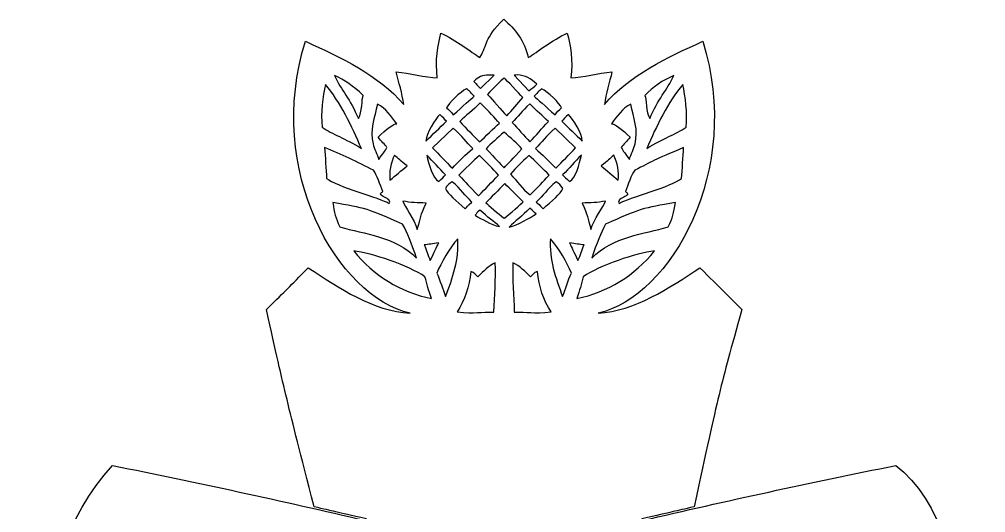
# Model space of a CAD drawing. Header units: centimetres. Extents: x -6.7 to 6.7, y -6.5 to 11.4.
# Drawn here: x -6.73 to 6.75, y 4.51 to 11.4 of the extents above; entities that cross this region are included whole.
import ezdxf

# ---------------------------------------------------------------- set-up
doc = ezdxf.new("R2010")
doc.units = ezdxf.units.CM
doc.header["$MEASUREMENT"] = 0
doc.layers.add('Layer 1', color=7, linetype='Continuous')

msp = doc.modelspace()

# ---------------------------------------------------------------- linework, layer by layer
at = {"layer": 'Layer 1', "color": 30}
for points, knots in [([(0.02353, 11.40243), (-0.26179, 11.11426), (-0.19116, 11.06827), (-0.30802, 10.86913), (-0.30802, 10.86913), (-0.43069, 10.94049), (-0.64182, 11.11635), (-0.85124, 11.2073), (-0.85124, 11.2073), (-0.89897, 11.04016), (-0.93172, 10.83273), (-0.90251, 10.5847), (-0.90251, 10.5847), (-1.06781, 10.59317), (-1.29037, 10.65306), (-1.47467, 10.66904), (-1.47467, 10.66904), (-1.44136, 10.52506), (-1.39161, 10.36499), (-1.36966, 10.21263), (-1.36966, 10.21263), (-1.72543, 10.62541), (-2.24382, 10.86896), (-2.74219, 11.09568), (-2.74219, 11.09568), (-3.30724, 9.2993), (-2.29511, 7.52682), (-1.28037, 7.29891), (-1.28037, 7.29891), (-1.80144, 7.33281), (-2.26717, 7.64534), (-2.70251, 7.93391), (-2.70251, 7.93391), (-2.98017, 7.65256), (-2.99092, 7.64188), (-3.2879, 7.351), (-3.2879, 7.351), (-3.0146, 6.13789), (-3.01411, 6.13017), (-2.62065, 4.59603), (-2.62065, 4.59603), (-2.33786, 4.53102), (-2.3379, 4.53001), (-1.89057, 4.42818), (-1.89057, 4.42818), (-1.89322, 4.41452), (-1.89271, 4.41439), (-1.89636, 4.4042), (-1.89636, 4.4042), (-3.07201, 4.67959), (-4.2491, 4.93472), (-5.43434, 5.17315), (-5.43434, 5.17315), (-6.73419, 3.76237), (-6.70708, 1.09365), (-5.43434, -0.31778), (-5.43434, -0.31778), (-4.24911, -0.07935), (-3.07202, 0.17577), (-1.89636, 0.45117), (-1.89636, 0.45117), (-1.89272, 0.44098), (-1.89322, 0.44085), (-1.89057, 0.42719), (-1.89057, 0.42719), (-2.3379, 0.32537), (-2.33786, 0.32436), (-2.62065, 0.25934), (-2.62065, 0.25934), (-2.95494, -1.10715), (-2.95543, -1.10502), (-3.2879, -2.49563), (-3.2879, -2.49563), (-3.03204, -2.74204), (-3.03143, -2.74201), (-2.70251, -3.07854), (-2.70251, -3.07854), (-2.26718, -2.78997), (-1.80144, -2.47744), (-1.28037, -2.44354), (-1.28037, -2.44354), (-2.29511, -2.67145), (-3.30724, -4.44393), (-2.74219, -6.24031), (-2.74219, -6.24031), (-2.24382, -6.0136), (-1.72543, -5.77004), (-1.36966, -5.35726), (-1.36966, -5.35726), (-1.3916, -5.50962), (-1.44136, -5.66969), (-1.47467, -5.81367), (-1.47467, -5.81367), (-1.29037, -5.79769), (-1.06781, -5.7378), (-0.90251, -5.72933), (-0.90251, -5.72933), (-0.93173, -5.97735), (-0.89897, -6.18479), (-0.85124, -6.35193), (-0.85124, -6.35193), (-0.64181, -6.26097), (-0.43069, -6.08512), (-0.30802, -6.01376), (-0.30802, -6.01376), (-0.19116, -6.2129), (-0.26178, -6.25889), (0.02353, -6.54706), (0.02353, -6.54706), (0.18805, -6.41379), (0.3112, -6.24653), (0.36749, -6.01376), (0.36749, -6.01376), (0.49016, -6.08512), (0.70046, -6.26098), (0.90989, -6.35193), (0.90989, -6.35193), (0.95762, -6.18479), (0.9912, -5.97736), (0.96198, -5.72933), (0.96198, -5.72933), (1.12729, -5.7378), (1.34984, -5.79769), (1.53414, -5.81367), (1.53414, -5.81367), (1.50083, -5.66969), (1.45025, -5.50962), (1.42831, -5.35726), (1.42831, -5.35726), (1.78408, -5.77004), (2.3033, -6.01359), (2.80166, -6.24031), (2.80166, -6.24031), (3.36671, -4.44393), (2.35458, -2.67145), (1.33984, -2.44354), (1.33984, -2.44354), (1.86091, -2.47744), (2.32582, -2.78997), (2.76115, -3.07854), (2.76115, -3.07854), (3.04077, -2.75187), (3.05123, -2.7519), (3.34654, -2.49563), (3.34654, -2.49563), (2.97463, -0.96695), (2.97496, -0.96909), (2.68012, 0.25934), (2.68012, 0.25934), (2.39732, 0.32435), (2.39654, 0.32536), (1.94921, 0.42719), (1.94921, 0.42719), (1.95186, 0.44085), (1.95217, 0.44098), (1.95582, 0.45117), (1.95582, 0.45117), (3.13147, 0.17578), (4.30774, -0.07935), (5.49297, -0.31778), (5.49297, -0.31778), (6.69486, 0.8992), (6.74834, 4.23541), (5.49297, 5.17315), (5.49297, 5.17315), (4.30774, 4.93472), (3.13147, 4.6796), (1.95582, 4.4042), (1.95582, 4.4042), (1.95216, 4.41439), (1.95185, 4.41452), (1.94921, 4.42818), (1.94921, 4.42818), (2.39654, 4.53), (2.39732, 4.53101), (2.68012, 4.59603), (2.68012, 4.59603), (3.03414, 6.21892), (3.0338, 6.22665), (3.34654, 7.351), (3.34654, 7.351), (3.07096, 7.627), (3.07035, 7.62697), (2.76115, 7.93391), (2.76115, 7.93391), (2.32582, 7.64534), (1.86091, 7.33281), (1.33984, 7.29891), (1.33984, 7.29891), (2.35458, 7.52682), (3.36671, 9.2993), (2.80166, 11.09568), (2.80166, 11.09568), (2.3033, 10.86897), (1.78408, 10.62541), (1.42831, 10.21263), (1.42831, 10.21263), (1.45025, 10.36499), (1.50084, 10.52506), (1.53414, 10.66904), (1.53414, 10.66904), (1.34984, 10.65306), (1.12728, 10.59317), (0.96198, 10.5847), (0.96198, 10.5847), (0.9912, 10.83272), (0.95761, 11.04016), (0.90989, 11.2073), (0.90989, 11.2073), (0.70046, 11.11634), (0.49017, 10.94049), (0.36749, 10.86913), (0.36749, 10.86913), (0.3112, 11.1019), (0.18805, 11.26916), (0.02353, 11.40243)], [0, 0, 0, 0, 0.01818182, 0.01818182, 0.01818182, 0.01818182, 0.03636364, 0.03636364, 0.03636364, 0.03636364, 0.05454545, 0.05454545, 0.05454545, 0.05454545, 0.07272727, 0.07272727, 0.07272727, 0.07272727, 0.09090909, 0.09090909, 0.09090909, 0.09090909, 0.10909091, 0.10909091, 0.10909091, 0.10909091, 0.12727273, 0.12727273, 0.12727273, 0.12727273, 0.14545455, 0.14545455, 0.14545455, 0.14545455, 0.16363636, 0.16363636, 0.16363636, 0.16363636, 0.18181818, 0.18181818, 0.18181818, 0.18181818, 0.2, 0.2, 0.2, 0.2, 0.21818182, 0.21818182, 0.21818182, 0.21818182, 0.23636364, 0.23636364, 0.23636364, 0.23636364, 0.25454545, 0.25454545, 0.25454545, 0.25454545, 0.27272727, 0.27272727, 0.27272727, 0.27272727, 0.29090909, 0.29090909, 0.29090909, 0.29090909, 0.30909091, 0.30909091, 0.30909091, 0.30909091, 0.32727273, 0.32727273, 0.32727273, 0.32727273, 0.34545455, 0.34545455, 0.34545455, 0.34545455, 0.36363636, 0.36363636, 0.36363636, 0.36363636, 0.38181818, 0.38181818, 0.38181818, 0.38181818, 0.4, 0.4, 0.4, 0.4, 0.41818182, 0.41818182, 0.41818182, 0.41818182, 0.43636364, 0.43636364, 0.43636364, 0.43636364, 0.45454545, 0.45454545, 0.45454545, 0.45454545, 0.47272727, 0.47272727, 0.47272727, 0.47272727, 0.49090909, 0.49090909, 0.49090909, 0.49090909, 0.50909091, 0.50909091, 0.50909091, 0.50909091, 0.52727273, 0.52727273, 0.52727273, 0.52727273, 0.54545455, 0.54545455, 0.54545455, 0.54545455, 0.56363636, 0.56363636, 0.56363636, 0.56363636, 0.58181818, 0.58181818, 0.58181818, 0.58181818, 0.6, 0.6, 0.6, 0.6, 0.61818182, 0.61818182, 0.61818182, 0.61818182, 0.63636364, 0.63636364, 0.63636364, 0.63636364, 0.65454545, 0.65454545, 0.65454545, 0.65454545, 0.67272727, 0.67272727, 0.67272727, 0.67272727, 0.69090909, 0.69090909, 0.69090909, 0.69090909, 0.70909091, 0.70909091, 0.70909091, 0.70909091, 0.72727273, 0.72727273, 0.72727273, 0.72727273, 0.74545455, 0.74545455, 0.74545455, 0.74545455, 0.76363636, 0.76363636, 0.76363636, 0.76363636, 0.78181818, 0.78181818, 0.78181818, 0.78181818, 0.8, 0.8, 0.8, 0.8, 0.81818182, 0.81818182, 0.81818182, 0.81818182, 0.83636364, 0.83636364, 0.83636364, 0.83636364, 0.85454545, 0.85454545, 0.85454545, 0.85454545, 0.87272727, 0.87272727, 0.87272727, 0.87272727, 0.89090909, 0.89090909, 0.89090909, 0.89090909, 0.90909091, 0.90909091, 0.90909091, 0.90909091, 0.92727273, 0.92727273, 0.92727273, 0.92727273, 0.94545455, 0.94545455, 0.94545455, 0.94545455, 0.96363636, 0.96363636, 0.96363636, 0.96363636, 1, 1, 1, 1]), ([(-2.33788, 10.61695), (-2.19616, 10.56164), (-2.07989, 10.47231), (-1.93604, 10.34079), (-1.93604, 10.34079), (-1.95934, 10.29518), (-1.94815, 10.10395), (-2.00301, 10.01668), (-2.00301, 10.01668), (-2.11848, 10.29207), (-2.24164, 10.40657), (-2.33787, 10.61695), (-2.33787, 10.61695), (-2.33787, 10.61695), (-2.33788, 10.61695), (-2.33788, 10.61695)], [0, 0, 0, 0, 0.2, 0.2, 0.2, 0.2, 0.4, 0.4, 0.4, 0.4, 0.6, 0.6, 0.6, 0.6, 1, 1, 1, 1]), ([(-0.18979, 10.62274), (-0.16407, 10.62362), (-0.13741, 10.62316), (-0.11041, 10.62274), (-0.11041, 10.62274), (-0.11041, 10.62274), (-0.30058, 10.43836), (-0.30058, 10.43836), (-0.30058, 10.43836), (-0.33457, 10.46969), (-0.35555, 10.49412), (-0.39236, 10.53344), (-0.39236, 10.53344), (-0.33698, 10.60458), (-0.26696, 10.62009), (-0.18979, 10.62274)], [0, 0, 0, 0, 0.2, 0.2, 0.2, 0.2, 0.4, 0.4, 0.4, 0.4, 0.6, 0.6, 0.6, 0.6, 1, 1, 1, 1]), ([(0.02932, 10.58636), (0.07237, 10.54471), (0.22369, 10.38363), (0.29308, 10.30855), (0.29308, 10.30855), (0.21395, 10.22687), (0.14522, 10.13769), (0.06736, 10.05389), (0.06736, 10.05389), (-0.0105, 10.13769), (-0.12306, 10.27235), (-0.20218, 10.35403), (-0.20218, 10.35403), (-0.1329, 10.42899), (-0.01397, 10.54447), (0.02933, 10.58637), (0.02933, 10.58637), (0.02933, 10.58637), (0.02932, 10.58636), (0.02932, 10.58636)], [0, 0, 0, 0, 0.16666667, 0.16666667, 0.16666667, 0.16666667, 0.33333333, 0.33333333, 0.33333333, 0.33333333, 0.5, 0.5, 0.5, 0.5, 0.66666667, 0.66666667, 0.66666667, 0.66666667, 1, 1, 1, 1]), ([(0.21535, 10.62521), (0.32116, 10.62363), (0.40511, 10.57205), (0.48655, 10.49788), (0.48655, 10.49788), (0.44975, 10.45856), (0.41057, 10.43412), (0.37658, 10.4028), (0.37658, 10.4028), (0.37658, 10.4028), (0.16905, 10.62273), (0.16905, 10.62273), (0.16905, 10.62273), (0.18513, 10.62459), (0.20024, 10.62544), (0.21535, 10.62521), (0.21535, 10.62521), (0.21535, 10.62521), (0.21535, 10.62521), (0.21535, 10.62521)], [0, 0, 0, 0, 0.16666667, 0.16666667, 0.16666667, 0.16666667, 0.33333333, 0.33333333, 0.33333333, 0.33333333, 0.5, 0.5, 0.5, 0.5, 0.66666667, 0.66666667, 0.66666667, 0.66666667, 1, 1, 1, 1]), ([(2.39734, 10.61695), (2.3011, 10.40657), (2.17712, 10.29207), (2.06165, 10.01668), (2.06165, 10.01668), (2.00679, 10.10395), (2.01798, 10.29518), (1.99468, 10.34079), (1.99468, 10.34079), (2.09667, 10.45374), (2.2502, 10.55558), (2.39734, 10.61695)], [0, 0, 0, 0, 0.25, 0.25, 0.25, 0.25, 0.5, 0.5, 0.5, 0.5, 1, 1, 1, 1]), ([(-2.46438, 10.49458), (-2.25979, 10.2489), (-2.09161, 9.90763), (-1.96085, 9.59748), (-1.96085, 9.59748), (-2.19536, 9.74889), (-2.36487, 9.79123), (-2.50986, 9.89762), (-2.50986, 9.89762), (-2.52886, 10.09276), (-2.5012, 10.32789), (-2.46438, 10.49459), (-2.46438, 10.49459), (-2.46438, 10.49459), (-2.46438, 10.49458), (-2.46438, 10.49458)], [0, 0, 0, 0, 0.2, 0.2, 0.2, 0.2, 0.4, 0.4, 0.4, 0.4, 0.6, 0.6, 0.6, 0.6, 1, 1, 1, 1]), ([(-0.49323, 10.43339), (-0.46677, 10.40693), (-0.41487, 10.3615), (-0.3874, 10.32756), (-0.3874, 10.32756), (-0.43759, 10.29497), (-0.54408, 10.18412), (-0.68092, 10.07042), (-0.68092, 10.07042), (-0.70298, 10.10558), (-0.73853, 10.134), (-0.7727, 10.1655), (-0.7727, 10.1655), (-0.74759, 10.22786), (-0.58448, 10.39185), (-0.49323, 10.43339)], [0, 0, 0, 0, 0.2, 0.2, 0.2, 0.2, 0.4, 0.4, 0.4, 0.4, 0.6, 0.6, 0.6, 0.6, 1, 1, 1, 1]), ([(0.5527, 10.43339), (0.64394, 10.39185), (0.80623, 10.22786), (0.83134, 10.1655), (0.83134, 10.1655), (0.79717, 10.13399), (0.76162, 10.10557), (0.73956, 10.07042), (0.73956, 10.07042), (0.60271, 10.18413), (0.49705, 10.29497), (0.44686, 10.32756), (0.44686, 10.32756), (0.47433, 10.36151), (0.52624, 10.40694), (0.55269, 10.43339), (0.55269, 10.43339), (0.55269, 10.43339), (0.5527, 10.43339), (0.5527, 10.43339)], [0, 0, 0, 0, 0.16666667, 0.16666667, 0.16666667, 0.16666667, 0.33333333, 0.33333333, 0.33333333, 0.33333333, 0.5, 0.5, 0.5, 0.5, 0.66666667, 0.66666667, 0.66666667, 0.66666667, 1, 1, 1, 1]), ([(2.52302, 10.49458), (2.55984, 10.32789), (2.58749, 10.09275), (2.5685, 9.89761), (2.5685, 9.89761), (2.42351, 9.79122), (2.25483, 9.74889), (2.02032, 9.59747), (2.02032, 9.59747), (2.15109, 9.90762), (2.31844, 10.24889), (2.52303, 10.49457), (2.52303, 10.49457), (2.52303, 10.49457), (2.52302, 10.49458), (2.52302, 10.49458)], [0, 0, 0, 0, 0.2, 0.2, 0.2, 0.2, 0.4, 0.4, 0.4, 0.4, 0.6, 0.6, 0.6, 0.6, 1, 1, 1, 1]), ([(-1.7376, 10.21594), (-1.61986, 10.16193), (-1.54551, 10.0449), (-1.46888, 9.94474), (-1.46888, 9.94474), (-1.50154, 9.94975), (-1.62904, 9.85841), (-1.72767, 9.7587), (-1.72767, 9.7587), (-1.68425, 9.69253), (-1.63413, 9.66114), (-1.60447, 9.61318), (-1.60447, 9.61318), (-1.63413, 9.5553), (-1.65776, 9.53315), (-1.71857, 9.44699), (-1.71857, 9.44699), (-1.73834, 9.52033), (-1.78475, 9.59529), (-1.79629, 9.66279), (-1.79629, 9.66279), (-1.84688, 9.8528), (-1.77676, 10.03482), (-1.73758, 10.21593), (-1.73758, 10.21593), (-1.73758, 10.21593), (-1.7376, 10.21594), (-1.7376, 10.21594)], [0, 0, 0, 0, 0.125, 0.125, 0.125, 0.125, 0.25, 0.25, 0.25, 0.25, 0.375, 0.375, 0.375, 0.375, 0.5, 0.5, 0.5, 0.5, 0.625, 0.625, 0.625, 0.625, 0.75, 0.75, 0.75, 0.75, 1, 1, 1, 1]), ([(-0.30389, 10.23744), (-0.16864, 10.1046), (-0.10272, 10.02638), (-0.03682, 9.95301), (-0.03682, 9.95301), (-0.1119, 9.87704), (-0.23173, 9.76903), (-0.31215, 9.69008), (-0.31215, 9.69008), (-0.40046, 9.77727), (-0.49627, 9.88032), (-0.58831, 9.97533), (-0.58831, 9.97533), (-0.50395, 10.06052), (-0.40761, 10.12791), (-0.30388, 10.23743), (-0.30388, 10.23743), (-0.30388, 10.23743), (-0.30389, 10.23744), (-0.30389, 10.23744)], [0, 0, 0, 0, 0.16666667, 0.16666667, 0.16666667, 0.16666667, 0.33333333, 0.33333333, 0.33333333, 0.33333333, 0.5, 0.5, 0.5, 0.5, 0.66666667, 0.66666667, 0.66666667, 0.66666667, 1, 1, 1, 1]), ([(0.38651, 10.22338), (0.49024, 10.11386), (0.56343, 10.06053), (0.64779, 9.97533), (0.64779, 9.97533), (0.55574, 9.88031), (0.47731, 9.78058), (0.389, 9.69338), (0.389, 9.69338), (0.30858, 9.77233), (0.21934, 9.88365), (0.14426, 9.95962), (0.14426, 9.95962), (0.21682, 10.0432), (0.27921, 10.11899), (0.38652, 10.22338), (0.38652, 10.22338), (0.38652, 10.22338), (0.38651, 10.22338), (0.38651, 10.22338)], [0, 0, 0, 0, 0.16666667, 0.16666667, 0.16666667, 0.16666667, 0.33333333, 0.33333333, 0.33333333, 0.33333333, 0.5, 0.5, 0.5, 0.5, 0.66666667, 0.66666667, 0.66666667, 0.66666667, 1, 1, 1, 1]), ([(1.79707, 10.21594), (1.83624, 10.03482), (1.90636, 9.8528), (1.85577, 9.6628), (1.85577, 9.6628), (1.84423, 9.5953), (1.797, 9.52034), (1.77722, 9.447), (1.77722, 9.447), (1.71641, 9.53316), (1.6936, 9.55531), (1.66394, 9.61319), (1.66394, 9.61319), (1.6936, 9.66115), (1.74289, 9.69254), (1.78631, 9.75871), (1.78631, 9.75871), (1.68768, 9.85842), (1.56018, 9.94975), (1.52752, 9.94475), (1.52752, 9.94475), (1.60415, 10.0449), (1.67932, 10.16193), (1.79706, 10.21595), (1.79706, 10.21595), (1.79706, 10.21595), (1.79707, 10.21594), (1.79707, 10.21594)], [0, 0, 0, 0, 0.125, 0.125, 0.125, 0.125, 0.25, 0.25, 0.25, 0.25, 0.375, 0.375, 0.375, 0.375, 0.5, 0.5, 0.5, 0.5, 0.625, 0.625, 0.625, 0.625, 0.75, 0.75, 0.75, 0.75, 1, 1, 1, 1]), ([(-0.86778, 10.0729), (-0.82363, 10.04173), (-0.79491, 9.99485), (-0.776, 9.97864), (-0.776, 9.97864), (-0.87102, 9.88659), (-0.96541, 9.79453), (-1.06043, 9.70248), (-1.06043, 9.70248), (-1.06017, 9.8062), (-0.93111, 10.0107), (-0.86778, 10.0729)], [0, 0, 0, 0, 0.25, 0.25, 0.25, 0.25, 0.5, 0.5, 0.5, 0.5, 1, 1, 1, 1]), ([(0.92642, 10.0729), (0.98975, 10.01071), (1.11963, 9.8062), (1.1199, 9.70248), (1.1199, 9.70248), (1.02488, 9.79453), (0.92966, 9.88659), (0.83464, 9.97864), (0.83464, 9.97864), (0.85355, 9.99485), (0.88227, 10.04173), (0.92642, 10.0729)], [0, 0, 0, 0, 0.25, 0.25, 0.25, 0.25, 0.5, 0.5, 0.5, 0.5, 1, 1, 1, 1]), ([(-0.6834, 9.88356), (-0.54589, 9.76226), (-0.49929, 9.69332), (-0.40724, 9.59831), (-0.40724, 9.59831), (-0.49793, 9.52102), (-0.6145, 9.40948), (-0.69249, 9.32215), (-0.69249, 9.32215), (-0.78454, 9.41717), (-0.87661, 9.51239), (-0.96865, 9.6074), (-0.96865, 9.6074), (-0.96865, 9.6074), (-0.68339, 9.88356), (-0.68339, 9.88356), (-0.68339, 9.88356), (-0.68339, 9.88356), (-0.6834, 9.88356), (-0.6834, 9.88356)], [0, 0, 0, 0, 0.16666667, 0.16666667, 0.16666667, 0.16666667, 0.33333333, 0.33333333, 0.33333333, 0.33333333, 0.5, 0.5, 0.5, 0.5, 0.66666667, 0.66666667, 0.66666667, 0.66666667, 1, 1, 1, 1]), ([(0.74287, 9.88356), (0.74287, 9.88356), (1.0273, 9.6074), (1.0273, 9.6074), (1.0273, 9.6074), (0.93525, 9.51238), (0.84319, 9.41716), (0.75114, 9.32215), (0.75114, 9.32215), (0.67315, 9.40948), (0.55741, 9.52102), (0.46671, 9.59831), (0.46671, 9.59831), (0.55876, 9.69333), (0.60536, 9.76226), (0.74287, 9.88356)], [0, 0, 0, 0, 0.2, 0.2, 0.2, 0.2, 0.4, 0.4, 0.4, 0.4, 0.6, 0.6, 0.6, 0.6, 1, 1, 1, 1]), ([(0.02932, 9.82899), (0.11982, 9.74834), (0.21624, 9.66376), (0.27902, 9.595), (0.27902, 9.595), (0.1492, 9.45542), (0.0851, 9.38721), (0.02932, 9.32959), (0.02932, 9.32959), (-0.02646, 9.38721), (-0.09057, 9.45542), (-0.22038, 9.595), (-0.22038, 9.595), (-0.15764, 9.66371), (-0.06112, 9.74839), (0.02932, 9.82899)], [0, 0, 0, 0, 0.2, 0.2, 0.2, 0.2, 0.4, 0.4, 0.4, 0.4, 0.6, 0.6, 0.6, 0.6, 1, 1, 1, 1]), ([(-2.47513, 9.61236), (-2.24135, 9.51984), (-2.01576, 9.41003), (-1.793, 9.29403), (-1.793, 9.29403), (-1.74674, 9.23675), (-1.69723, 9.08941), (-1.66402, 8.9972), (-1.66402, 8.9972), (-1.67723, 8.9892), (-1.68767, 8.97831), (-1.69544, 8.96495), (-1.69544, 8.96495), (-1.67745, 8.92256), (-1.60581, 8.91098), (-1.5739, 8.87731), (-1.5739, 8.87731), (-1.58685, 8.86645), (-1.5526, 8.86332), (-1.57308, 8.83266), (-1.57308, 8.83266), (-1.70191, 8.90961), (-2.31865, 9.06787), (-2.44621, 9.18075), (-2.44621, 9.18075), (-2.45863, 9.30558), (-2.46375, 9.48587), (-2.47515, 9.61235), (-2.47515, 9.61235), (-2.47515, 9.61235), (-2.47514, 9.61235), (-2.47514, 9.61235), (-2.47514, 9.61235), (-2.47514, 9.61235), (-2.47513, 9.61236), (-2.47513, 9.61236)], [0, 0, 0, 0, 0.1, 0.1, 0.1, 0.1, 0.2, 0.2, 0.2, 0.2, 0.3, 0.3, 0.3, 0.3, 0.4, 0.4, 0.4, 0.4, 0.5, 0.5, 0.5, 0.5, 0.6, 0.6, 0.6, 0.6, 0.7, 0.7, 0.7, 0.7, 0.8, 0.8, 0.8, 0.8, 1, 1, 1, 1]), ([(2.53459, 9.61236), (2.52319, 9.48588), (2.51806, 9.30559), (2.50565, 9.18076), (2.50565, 9.18076), (2.3781, 9.06788), (1.76135, 8.90962), (1.63252, 8.83267), (1.63252, 8.83267), (1.61205, 8.86333), (1.64547, 8.86646), (1.63252, 8.87732), (1.63252, 8.87732), (1.66443, 8.91099), (1.73607, 8.92257), (1.75406, 8.96496), (1.75406, 8.96496), (1.74629, 8.97831), (1.73585, 8.98921), (1.72264, 8.99721), (1.72264, 8.99721), (1.75586, 9.08942), (1.80619, 9.23676), (1.85245, 9.29404), (1.85245, 9.29404), (2.08984, 9.41759), (2.12145, 9.43746), (2.53458, 9.61237), (2.53458, 9.61237), (2.53458, 9.61237), (2.53459, 9.61236), (2.53459, 9.61236)], [0, 0, 0, 0, 0.11111111, 0.11111111, 0.11111111, 0.11111111, 0.22222222, 0.22222222, 0.22222222, 0.22222222, 0.33333333, 0.33333333, 0.33333333, 0.33333333, 0.44444444, 0.44444444, 0.44444444, 0.44444444, 0.55555556, 0.55555556, 0.55555556, 0.55555556, 0.66666667, 0.66666667, 0.66666667, 0.66666667, 0.77777778, 0.77777778, 0.77777778, 0.77777778, 1, 1, 1, 1]), ([(-1.49865, 9.50735), (-1.44573, 9.45443), (-1.41974, 9.4273), (-1.32419, 9.35521), (-1.32419, 9.35521), (-1.40855, 9.28815), (-1.4818, 9.22229), (-1.56314, 9.15677), (-1.56314, 9.15677), (-1.5779, 9.26911), (-1.55156, 9.40151), (-1.49865, 9.50734), (-1.49865, 9.50734), (-1.49865, 9.50734), (-1.49865, 9.50735), (-1.49865, 9.50735)], [0, 0, 0, 0, 0.2, 0.2, 0.2, 0.2, 0.4, 0.4, 0.4, 0.4, 0.6, 0.6, 0.6, 0.6, 1, 1, 1, 1]), ([(-1.04886, 9.50735), (-0.95681, 9.41233), (-0.87963, 9.32538), (-0.78758, 9.23036), (-0.78758, 9.23036), (-0.80803, 9.20851), (-0.84079, 9.17276), (-0.88267, 9.13776), (-0.88267, 9.13776), (-0.96982, 9.18936), (-1.0224, 9.37506), (-1.04886, 9.50735)], [0, 0, 0, 0, 0.25, 0.25, 0.25, 0.25, 0.5, 0.5, 0.5, 0.5, 1, 1, 1, 1]), ([(-0.31546, 9.50322), (-0.20724, 9.39401), (-0.1375, 9.32727), (-0.04923, 9.22623), (-0.04923, 9.22623), (-0.14537, 9.12823), (-0.23134, 9.03559), (-0.32787, 8.93767), (-0.32787, 8.93767), (-0.46439, 9.07297), (-0.49114, 9.11535), (-0.60072, 9.22706), (-0.60072, 9.22706), (-0.52422, 9.30613), (-0.3965, 9.42846), (-0.31546, 9.50322)], [0, 0, 0, 0, 0.2, 0.2, 0.2, 0.2, 0.4, 0.4, 0.4, 0.4, 0.6, 0.6, 0.6, 0.6, 1, 1, 1, 1]), ([(0.3741, 9.50322), (0.45513, 9.42846), (0.58286, 9.30613), (0.65936, 9.22706), (0.65936, 9.22706), (0.54978, 9.11535), (0.53047, 9.08703), (0.39395, 8.95173), (0.39395, 8.95173), (0.27815, 9.03151), (0.21145, 9.15057), (0.11779, 9.24029), (0.11779, 9.24029), (0.20606, 9.34132), (0.26588, 9.39401), (0.3741, 9.50322)], [0, 0, 0, 0, 0.2, 0.2, 0.2, 0.2, 0.4, 0.4, 0.4, 0.4, 0.6, 0.6, 0.6, 0.6, 1, 1, 1, 1]), ([(1.10832, 9.50735), (1.08187, 9.37506), (1.02846, 9.18936), (0.9413, 9.13776), (0.9413, 9.13776), (0.89942, 9.17276), (0.86666, 9.20851), (0.84621, 9.23036), (0.84621, 9.23036), (0.93826, 9.32538), (1.01627, 9.41233), (1.10831, 9.50735), (1.10831, 9.50735), (1.10831, 9.50735), (1.10832, 9.50735), (1.10832, 9.50735)], [0, 0, 0, 0, 0.2, 0.2, 0.2, 0.2, 0.4, 0.4, 0.4, 0.4, 0.6, 0.6, 0.6, 0.6, 1, 1, 1, 1]), ([(1.55811, 9.50735), (1.61103, 9.40152), (1.63736, 9.26911), (1.6226, 9.15678), (1.6226, 9.15678), (1.54126, 9.2223), (1.46718, 9.28815), (1.38282, 9.35522), (1.38282, 9.35522), (1.47837, 9.4273), (1.5052, 9.45444), (1.55811, 9.50736), (1.55811, 9.50736), (1.55811, 9.50736), (1.55811, 9.50735), (1.55811, 9.50735)], [0, 0, 0, 0, 0.2, 0.2, 0.2, 0.2, 0.4, 0.4, 0.4, 0.4, 0.6, 0.6, 0.6, 0.6, 1, 1, 1, 1]), ([(-0.6958, 9.13528), (-0.56374, 9.02315), (-0.52126, 8.94562), (-0.41964, 8.85003), (-0.41964, 8.85003), (-0.48561, 8.79559), (-0.48506, 8.78418), (-0.51472, 8.75825), (-0.51472, 8.75825), (-0.63222, 8.85918), (-0.75997, 8.97072), (-0.79005, 9.04268), (-0.79005, 9.04268), (-0.75753, 9.09784), (-0.73991, 9.09751), (-0.69579, 9.13528), (-0.69579, 9.13528), (-0.69579, 9.13528), (-0.6958, 9.13528), (-0.6958, 9.13528)], [0, 0, 0, 0, 0.16666667, 0.16666667, 0.16666667, 0.16666667, 0.33333333, 0.33333333, 0.33333333, 0.33333333, 0.5, 0.5, 0.5, 0.5, 0.66666667, 0.66666667, 0.66666667, 0.66666667, 1, 1, 1, 1]), ([(0.03924, 9.10965), (0.11655, 9.03237), (0.21938, 8.93178), (0.29638, 8.85416), (0.29638, 8.85416), (0.27214, 8.82924), (0.10083, 8.67913), (0.03758, 8.63174), (0.03758, 8.63174), (0.03679, 8.6326), (0.03676, 8.63331), (0.03594, 8.63422), (0.03594, 8.63422), (0.03594, 8.63422), (0.03594, 8.63091), (0.03594, 8.63091), (0.03594, 8.63091), (0.03351, 8.62909), (0.03152, 8.62754), (0.02933, 8.62595), (0.02933, 8.62595), (0.0274, 8.62735), (0.02566, 8.62851), (0.02354, 8.63008), (0.02354, 8.63008), (0.02354, 8.63008), (0.02354, 8.63421), (0.02354, 8.63421), (0.02354, 8.63421), (0.02253, 8.63316), (0.02198, 8.6327), (0.02105, 8.63173), (0.02105, 8.63173), (-0.0424, 8.67933), (-0.1995, 8.81523), (-0.22369, 8.84009), (-0.22369, 8.84009), (-0.16008, 8.90482), (-0.04544, 9.02475), (0.03924, 9.10963), (0.03924, 9.10963), (0.03924, 9.10963), (0.03923, 9.10963), (0.03923, 9.10963), (0.03923, 9.10963), (0.03923, 9.10963), (0.03924, 9.10965), (0.03924, 9.10965)], [0, 0, 0, 0, 0.07692308, 0.07692308, 0.07692308, 0.07692308, 0.15384615, 0.15384615, 0.15384615, 0.15384615, 0.23076923, 0.23076923, 0.23076923, 0.23076923, 0.30769231, 0.30769231, 0.30769231, 0.30769231, 0.38461538, 0.38461538, 0.38461538, 0.38461538, 0.46153846, 0.46153846, 0.46153846, 0.46153846, 0.53846154, 0.53846154, 0.53846154, 0.53846154, 0.61538462, 0.61538462, 0.61538462, 0.61538462, 0.69230769, 0.69230769, 0.69230769, 0.69230769, 0.76923077, 0.76923077, 0.76923077, 0.76923077, 0.84615385, 0.84615385, 0.84615385, 0.84615385, 1, 1, 1, 1]), ([(0.75444, 9.13528), (0.79856, 9.09751), (0.81701, 9.09784), (0.84953, 9.04268), (0.84953, 9.04268), (0.81945, 8.97072), (0.69087, 8.85919), (0.57337, 8.75825), (0.57337, 8.75825), (0.5437, 8.78418), (0.54426, 8.79559), (0.47829, 8.85003), (0.47829, 8.85003), (0.5799, 8.94562), (0.62239, 9.02316), (0.75445, 9.13528), (0.75445, 9.13528), (0.75445, 9.13528), (0.75444, 9.13528), (0.75444, 9.13528)], [0, 0, 0, 0, 0.16666667, 0.16666667, 0.16666667, 0.16666667, 0.33333333, 0.33333333, 0.33333333, 0.33333333, 0.5, 0.5, 0.5, 0.5, 0.66666667, 0.66666667, 0.66666667, 0.66666667, 1, 1, 1, 1]), ([(-2.36103, 8.84507), (-1.91098, 8.76894), (-1.85972, 8.75621), (-1.38703, 8.54245), (-1.38703, 8.54245), (-1.31913, 8.41894), (-1.2627, 8.27944), (-1.1919, 8.06785), (-1.1919, 8.06785), (-1.48501, 8.3735), (-1.92467, 8.40257), (-2.26098, 8.50524), (-2.26098, 8.50524), (-2.32762, 8.63639), (-2.33665, 8.69795), (-2.36103, 8.84506), (-2.36103, 8.84506), (-2.36103, 8.84506), (-2.36103, 8.84507), (-2.36103, 8.84507)], [0, 0, 0, 0, 0.16666667, 0.16666667, 0.16666667, 0.16666667, 0.33333333, 0.33333333, 0.33333333, 0.33333333, 0.5, 0.5, 0.5, 0.5, 0.66666667, 0.66666667, 0.66666667, 0.66666667, 1, 1, 1, 1]), ([(-1.38289, 8.86574), (-1.27091, 8.83845), (-1.18076, 8.84515), (-1.05878, 8.8368), (-1.05878, 8.8368), (-1.14381, 8.65382), (-1.12969, 8.64226), (-1.1828, 8.46804), (-1.1828, 8.46804), (-1.22215, 8.61325), (-1.35791, 8.78582), (-1.38289, 8.86574)], [0, 0, 0, 0, 0.25, 0.25, 0.25, 0.25, 0.5, 0.5, 0.5, 0.5, 1, 1, 1, 1]), ([(0.38816, 8.76404), (0.43799, 8.72387), (0.4519, 8.71135), (0.4758, 8.68466), (0.4758, 8.68466), (0.38428, 8.63137), (0.22415, 8.52839), (0.09959, 8.50193), (0.09959, 8.50193), (0.17897, 8.58131), (0.28232, 8.6582), (0.38815, 8.76403), (0.38815, 8.76403), (0.38815, 8.76403), (0.38816, 8.76404), (0.38816, 8.76404)], [0, 0, 0, 0, 0.2, 0.2, 0.2, 0.2, 0.4, 0.4, 0.4, 0.4, 0.6, 0.6, 0.6, 0.6, 1, 1, 1, 1]), ([(1.44236, 8.86574), (1.41739, 8.78582), (1.28079, 8.61325), (1.24144, 8.46804), (1.24144, 8.46804), (1.18832, 8.64226), (1.20328, 8.65383), (1.11824, 8.8368), (1.11824, 8.8368), (1.24023, 8.84515), (1.33038, 8.83845), (1.44235, 8.86574), (1.44235, 8.86574), (1.44235, 8.86574), (1.44236, 8.86574), (1.44236, 8.86574)], [0, 0, 0, 0, 0.2, 0.2, 0.2, 0.2, 0.4, 0.4, 0.4, 0.4, 0.6, 0.6, 0.6, 0.6, 1, 1, 1, 1]), ([(2.41967, 8.84507), (2.39529, 8.69795), (2.38626, 8.6364), (2.31962, 8.50525), (2.31962, 8.50525), (1.9833, 8.40258), (1.54448, 8.37351), (1.25136, 8.06786), (1.25136, 8.06786), (1.32216, 8.27945), (1.37776, 8.41894), (1.44566, 8.54246), (1.44566, 8.54246), (1.91835, 8.75622), (1.96961, 8.76895), (2.41966, 8.84508), (2.41966, 8.84508), (2.41966, 8.84508), (2.41967, 8.84507), (2.41967, 8.84507)], [0, 0, 0, 0, 0.16666667, 0.16666667, 0.16666667, 0.16666667, 0.33333333, 0.33333333, 0.33333333, 0.33333333, 0.5, 0.5, 0.5, 0.5, 0.66666667, 0.66666667, 0.66666667, 0.66666667, 1, 1, 1, 1]), ([(-0.30802, 8.74006), (-0.20219, 8.63423), (-0.11289, 8.58792), (-0.03351, 8.50855), (-0.03351, 8.50855), (-0.15807, 8.53501), (-0.28429, 8.61401), (-0.37581, 8.6673), (-0.37581, 8.6673), (-0.3519, 8.69398), (-0.35784, 8.69989), (-0.30801, 8.74006), (-0.30801, 8.74006), (-0.30801, 8.74006), (-0.30802, 8.74006), (-0.30802, 8.74006)], [0, 0, 0, 0, 0.2, 0.2, 0.2, 0.2, 0.4, 0.4, 0.4, 0.4, 0.6, 0.6, 0.6, 0.6, 1, 1, 1, 1]), ([(-0.88267, 8.27952), (-0.91903, 8.21711), (-0.93683, 8.15644), (-1.0009, 8.03726), (-1.0009, 8.03726), (-1.03731, 8.11325), (-1.0503, 8.17933), (-1.08524, 8.25306), (-1.08524, 8.25306), (-1.01818, 8.26082), (-0.97328, 8.26935), (-0.88267, 8.27952)], [0, 0, 0, 0, 0.25, 0.25, 0.25, 0.25, 0.5, 0.5, 0.5, 0.5, 1, 1, 1, 1]), ([(-0.61643, 8.33905), (-0.59661, 8.05656), (-0.6881, 7.7918), (-0.78758, 7.53124), (-0.78758, 7.53124), (-0.82969, 7.64162), (-0.85979, 7.7522), (-0.91078, 7.86032), (-0.91078, 7.86032), (-0.84648, 8.00371), (-0.73894, 8.20401), (-0.61643, 8.33905)], [0, 0, 0, 0, 0.25, 0.25, 0.25, 0.25, 0.5, 0.5, 0.5, 0.5, 1, 1, 1, 1]), ([(0.67507, 8.33905), (0.79758, 8.204), (0.90512, 8.00371), (0.96942, 7.86032), (0.96942, 7.86032), (0.91844, 7.7522), (0.88833, 7.64162), (0.84622, 7.53124), (0.84622, 7.53124), (0.74673, 7.7918), (0.65525, 8.05655), (0.67507, 8.33905)], [0, 0, 0, 0, 0.25, 0.25, 0.25, 0.25, 0.5, 0.5, 0.5, 0.5, 1, 1, 1, 1]), ([(0.94131, 8.27952), (1.03192, 8.26935), (1.07765, 8.26082), (1.14471, 8.25306), (1.14471, 8.25306), (1.10978, 8.17933), (1.09678, 8.11324), (1.06038, 8.03726), (1.06038, 8.03726), (0.99631, 8.15644), (0.97767, 8.21711), (0.94132, 8.27952), (0.94132, 8.27952), (0.94132, 8.27952), (0.94131, 8.27952), (0.94131, 8.27952)], [0, 0, 0, 0, 0.2, 0.2, 0.2, 0.2, 0.4, 0.4, 0.4, 0.4, 0.6, 0.6, 0.6, 0.6, 1, 1, 1, 1]), ([(-2.06916, 8.1679), (-1.81808, 8.14012), (-1.29744, 7.96572), (-1.07532, 7.80823), (-1.07532, 7.80823), (-1.04454, 7.70009), (-1.02726, 7.62257), (-0.98354, 7.50396), (-0.98354, 7.50396), (-1.41947, 7.5911), (-1.79068, 7.82737), (-2.06916, 8.1679)], [0, 0, 0, 0, 0.25, 0.25, 0.25, 0.25, 0.5, 0.5, 0.5, 0.5, 1, 1, 1, 1]), ([(2.1278, 8.1679), (1.84932, 7.82737), (1.47894, 7.5911), (1.04301, 7.50396), (1.04301, 7.50396), (1.08673, 7.62257), (1.10318, 7.70009), (1.13396, 7.80823), (1.13396, 7.80823), (1.35609, 7.96571), (1.87672, 8.14012), (2.1278, 8.1679)], [0, 0, 0, 0, 0.25, 0.25, 0.25, 0.25, 0.5, 0.5, 0.5, 0.5, 1, 1, 1, 1]), ([(-0.09305, 8.00088), (-0.08742, 7.77196), (-0.10261, 7.54324), (-0.11207, 7.31462), (-0.11207, 7.31462), (-0.30122, 7.31752), (-0.36934, 7.29085), (-0.62635, 7.3171), (-0.62635, 7.3171), (-0.51701, 7.48533), (-0.45865, 7.66463), (-0.43453, 7.88347), (-0.43453, 7.88347), (-0.37648, 7.86073), (-0.37817, 7.83608), (-0.33862, 7.80823), (-0.33862, 7.80823), (-0.24602, 7.88987), (-0.20232, 7.95415), (-0.09305, 8.00088), (-0.09305, 8.00088), (-0.09305, 8.00088), (-0.09305, 8.00088), (-0.09305, 8.00088)], [0, 0, 0, 0, 0.14285714, 0.14285714, 0.14285714, 0.14285714, 0.28571429, 0.28571429, 0.28571429, 0.28571429, 0.42857143, 0.42857143, 0.42857143, 0.42857143, 0.57142857, 0.57142857, 0.57142857, 0.57142857, 0.71428571, 0.71428571, 0.71428571, 0.71428571, 1, 1, 1, 1]), ([(0.15169, 8.00088), (0.25005, 7.95927), (0.3213, 7.87926), (0.39808, 7.80823), (0.39808, 7.80823), (0.43763, 7.83608), (0.43594, 7.86073), (0.49399, 7.88347), (0.49399, 7.88347), (0.51811, 7.66462), (0.57647, 7.48533), (0.68581, 7.3171), (0.68581, 7.3171), (0.42879, 7.29085), (0.36068, 7.31752), (0.17153, 7.31462), (0.17153, 7.31462), (0.1636, 7.54324), (0.14489, 7.77177), (0.15169, 8.00088), (0.15169, 8.00088), (0.15169, 8.00088), (0.15169, 8.00088), (0.15169, 8.00088)], [0, 0, 0, 0, 0.14285714, 0.14285714, 0.14285714, 0.14285714, 0.28571429, 0.28571429, 0.28571429, 0.28571429, 0.42857143, 0.42857143, 0.42857143, 0.42857143, 0.57142857, 0.57142857, 0.57142857, 0.57142857, 0.71428571, 0.71428571, 0.71428571, 0.71428571, 1, 1, 1, 1])]:
    msp.add_open_spline(points, degree=3, knots=knots, dxfattribs=at)

doc.saveas('drawing.dxf')
